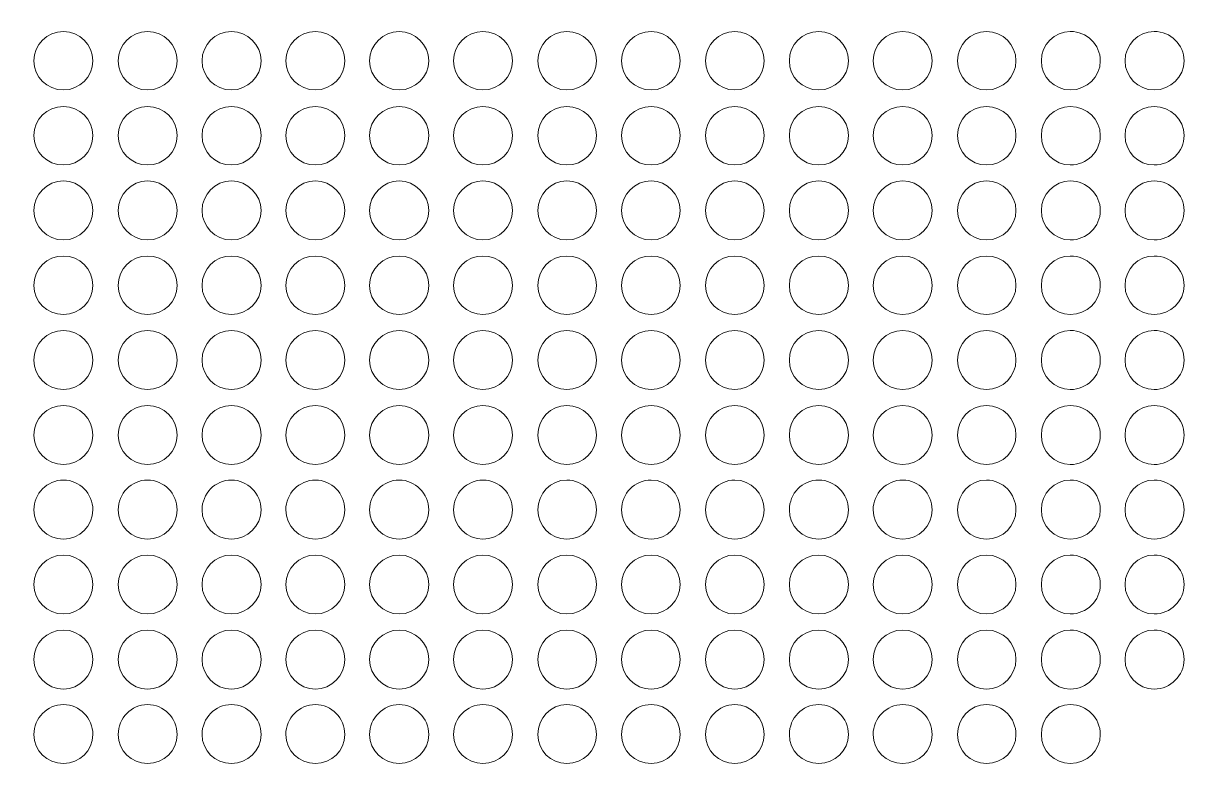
# Model space of a CAD drawing. Header units: inches. Extents: x 243 to 900, y -519 to -86.
# Drawn here: x 572.91 to 607.51, y -394.13 to -372.06 of the extents above; entities that cross this region are included whole.
import ezdxf

# ---------------------------------------------------------------- set-up
doc = ezdxf.new("R2010")
doc.units = ezdxf.units.IN
doc.header["$MEASUREMENT"] = 0
doc.layers.add('Layer 1', color=7, linetype='Continuous')

# ---------------------------------------------------------------- blocks, each defined once
blk = doc.blocks.new('block 3')
at = {"layer": 'Layer 1', "lineweight": 0}
blk.add_open_spline([(898.138, -484.267), (898.138, -494.991), (889.368, -503.763), (878.645, -503.763), (878.645, -503.763), (266.12, -503.763), (266.12, -503.763), (255.397, -503.763), (246.624, -494.991), (246.624, -484.267), (246.624, -484.267), (246.624, -108.507), (246.624, -108.507), (246.624, -97.783), (255.397, -89.011), (266.12, -89.011), (266.12, -89.011), (878.645, -89.011), (878.645, -89.011), (889.368, -89.011), (898.138, -97.783), (898.138, -108.507), (898.138, -108.507), (898.138, -484.267), (898.138, -484.267)], degree=3, knots=[0, 0, 0, 0, 1, 1, 1, 2, 2, 2, 3, 3, 3, 4, 4, 4, 5, 5, 5, 6, 6, 6, 7, 7, 7, 8, 8, 8, 8], dxfattribs=at)
blk = doc.blocks.new('block 2')
at = {"layer": 'Layer 1'}
blk.add_blockref('block 3', (0, 0), dxfattribs=at)
blk = doc.blocks.new('block 255')
at = {"layer": 'Layer 1', "lineweight": 0}
for points in [[(574.961, -373.166), (574.961, -373.638), (574.578, -374.02), (574.091, -374.02), (573.618, -374.02), (573.222, -373.638), (573.222, -373.166), (573.222, -372.677), (573.618, -372.296), (574.091, -372.296), (574.578, -372.296), (574.961, -372.677), (574.961, -373.166)], [(577.447, -373.166), (577.447, -373.638), (577.053, -374.02), (576.577, -374.02), (576.088, -374.02), (575.71, -373.638), (575.71, -373.166), (575.71, -372.677), (576.088, -372.296), (576.577, -372.296), (577.053, -372.296), (577.447, -372.677), (577.447, -373.166)], [(579.921, -373.166), (579.921, -373.638), (579.525, -374.02), (579.049, -374.02), (578.562, -374.02), (578.182, -373.638), (578.182, -373.166), (578.182, -372.677), (578.562, -372.296), (579.049, -372.296), (579.525, -372.296), (579.921, -372.677), (579.921, -373.166)], [(582.391, -373.166), (582.391, -373.638), (581.997, -374.02), (581.524, -374.02), (581.048, -374.02), (580.651, -373.638), (580.651, -373.166), (580.651, -372.677), (581.048, -372.296), (581.524, -372.296), (581.997, -372.296), (582.391, -372.677), (582.391, -373.166)], [(584.865, -373.166), (584.865, -373.638), (584.466, -374.02), (583.993, -374.02), (583.522, -374.02), (583.123, -373.638), (583.123, -373.166), (583.123, -372.677), (583.522, -372.296), (583.993, -372.296), (584.466, -372.296), (584.865, -372.677), (584.865, -373.166)], [(587.334, -373.166), (587.334, -373.638), (586.954, -374.02), (586.465, -374.02), (585.991, -374.02), (585.597, -373.638), (585.597, -373.166), (585.597, -372.677), (585.991, -372.296), (586.465, -372.296), (586.954, -372.296), (587.334, -372.677), (587.334, -373.166)], [(589.809, -373.166), (589.809, -373.638), (589.423, -374.02), (588.937, -374.02), (588.466, -374.02), (588.083, -373.638), (588.083, -373.166), (588.083, -372.677), (588.466, -372.296), (588.937, -372.296), (589.423, -372.296), (589.809, -372.677), (589.809, -373.166)], [(592.276, -373.166), (592.276, -373.638), (591.901, -374.02), (591.425, -374.02), (590.935, -374.02), (590.552, -373.638), (590.552, -373.166), (590.552, -372.677), (590.935, -372.296), (591.425, -372.296), (591.901, -372.296), (592.276, -372.677), (592.276, -373.166)], [(594.753, -373.166), (594.753, -373.638), (594.37, -374.02), (593.897, -374.02), (593.41, -374.02), (593.03, -373.638), (593.03, -373.166), (593.03, -372.677), (593.41, -372.296), (593.897, -372.296), (594.37, -372.296), (594.753, -372.677), (594.753, -373.166)], [(597.241, -373.166), (597.241, -373.638), (596.844, -374.02), (596.369, -374.02), (595.88, -374.02), (595.501, -373.638), (595.501, -373.166), (595.501, -372.677), (595.88, -372.296), (596.369, -372.296), (596.844, -372.296), (597.241, -372.677), (597.241, -373.166)], [(599.71, -373.166), (599.71, -373.638), (599.33, -374.02), (598.841, -374.02), (598.367, -374.02), (597.971, -373.638), (597.971, -373.166), (597.971, -372.677), (598.367, -372.296), (598.841, -372.296), (599.33, -372.296), (599.71, -372.677), (599.71, -373.166)], [(602.182, -373.166), (602.182, -373.638), (601.799, -374.02), (601.31, -374.02), (600.839, -374.02), (600.459, -373.638), (600.459, -373.166), (600.459, -372.677), (600.839, -372.296), (601.31, -372.296), (601.799, -372.296), (602.182, -372.677), (602.182, -373.166)], [(604.67, -373.166), (604.67, -373.638), (604.274, -374.02), (603.785, -374.02), (603.314, -374.02), (602.931, -373.638), (602.931, -373.166), (602.931, -372.677), (603.314, -372.296), (603.785, -372.296), (604.274, -372.296), (604.67, -372.677), (604.67, -373.166)], [(607.14, -373.166), (607.14, -373.638), (606.746, -374.02), (606.257, -374.02), (605.781, -374.02), (605.4, -373.638), (605.4, -373.166), (605.4, -372.677), (605.781, -372.296), (606.257, -372.296), (606.746, -372.296), (607.14, -372.677), (607.14, -373.166)]]:
    blk.add_open_spline(points, degree=3, knots=[0, 0, 0, 0, 1, 1, 1, 2, 2, 2, 3, 3, 3, 4, 4, 4, 4], dxfattribs=at)
blk = doc.blocks.new('block 256')
at = {"layer": 'Layer 1', "lineweight": 0}
for points in [[(574.961, -375.361), (574.961, -375.851), (574.578, -376.233), (574.091, -376.233), (573.618, -376.233), (573.222, -375.851), (573.222, -375.361), (573.222, -374.89), (573.618, -374.509), (574.091, -374.509), (574.578, -374.509), (574.961, -374.89), (574.961, -375.361)], [(577.447, -375.361), (577.447, -375.851), (577.053, -376.233), (576.577, -376.233), (576.088, -376.233), (575.71, -375.851), (575.71, -375.361), (575.71, -374.89), (576.088, -374.509), (576.577, -374.509), (577.053, -374.509), (577.447, -374.89), (577.447, -375.361)], [(579.921, -375.361), (579.921, -375.851), (579.525, -376.233), (579.049, -376.233), (578.562, -376.233), (578.182, -375.851), (578.182, -375.361), (578.182, -374.89), (578.562, -374.509), (579.049, -374.509), (579.525, -374.509), (579.921, -374.89), (579.921, -375.361)], [(582.391, -375.361), (582.391, -375.851), (581.997, -376.233), (581.524, -376.233), (581.048, -376.233), (580.651, -375.851), (580.651, -375.361), (580.651, -374.89), (581.048, -374.509), (581.524, -374.509), (581.997, -374.509), (582.391, -374.89), (582.391, -375.361)], [(584.865, -375.361), (584.865, -375.851), (584.466, -376.233), (583.993, -376.233), (583.522, -376.233), (583.123, -375.851), (583.123, -375.361), (583.123, -374.89), (583.522, -374.509), (583.993, -374.509), (584.466, -374.509), (584.865, -374.89), (584.865, -375.361)], [(587.334, -375.361), (587.334, -375.851), (586.954, -376.233), (586.465, -376.233), (585.991, -376.233), (585.597, -375.851), (585.597, -375.361), (585.597, -374.89), (585.991, -374.509), (586.465, -374.509), (586.954, -374.509), (587.334, -374.89), (587.334, -375.361)], [(589.809, -375.361), (589.809, -375.851), (589.423, -376.233), (588.937, -376.233), (588.466, -376.233), (588.083, -375.851), (588.083, -375.361), (588.083, -374.89), (588.466, -374.509), (588.937, -374.509), (589.423, -374.509), (589.809, -374.89), (589.809, -375.361)], [(592.276, -375.361), (592.276, -375.851), (591.901, -376.233), (591.425, -376.233), (590.935, -376.233), (590.552, -375.851), (590.552, -375.361), (590.552, -374.89), (590.935, -374.509), (591.425, -374.509), (591.901, -374.509), (592.276, -374.89), (592.276, -375.361)], [(594.753, -375.361), (594.753, -375.851), (594.37, -376.233), (593.897, -376.233), (593.41, -376.233), (593.03, -375.851), (593.03, -375.361), (593.03, -374.89), (593.41, -374.509), (593.897, -374.509), (594.37, -374.509), (594.753, -374.89), (594.753, -375.361)], [(597.241, -375.361), (597.241, -375.851), (596.844, -376.233), (596.369, -376.233), (595.88, -376.233), (595.501, -375.851), (595.501, -375.361), (595.501, -374.89), (595.88, -374.509), (596.369, -374.509), (596.844, -374.509), (597.241, -374.89), (597.241, -375.361)], [(599.71, -375.361), (599.71, -375.851), (599.33, -376.233), (598.841, -376.233), (598.367, -376.233), (597.971, -375.851), (597.971, -375.361), (597.971, -374.89), (598.367, -374.509), (598.841, -374.509), (599.33, -374.509), (599.71, -374.89), (599.71, -375.361)], [(602.182, -375.361), (602.182, -375.851), (601.799, -376.233), (601.31, -376.233), (600.839, -376.233), (600.459, -375.851), (600.459, -375.361), (600.459, -374.89), (600.839, -374.509), (601.31, -374.509), (601.799, -374.509), (602.182, -374.89), (602.182, -375.361)], [(604.67, -375.361), (604.67, -375.851), (604.274, -376.233), (603.785, -376.233), (603.314, -376.233), (602.931, -375.851), (602.931, -375.361), (602.931, -374.89), (603.314, -374.509), (603.785, -374.509), (604.274, -374.509), (604.67, -374.89), (604.67, -375.361)], [(607.14, -375.361), (607.14, -375.851), (606.746, -376.233), (606.257, -376.233), (605.781, -376.233), (605.4, -375.851), (605.4, -375.361), (605.4, -374.89), (605.781, -374.509), (606.257, -374.509), (606.746, -374.509), (607.14, -374.89), (607.14, -375.361)]]:
    blk.add_open_spline(points, degree=3, knots=[0, 0, 0, 0, 1, 1, 1, 2, 2, 2, 3, 3, 3, 4, 4, 4, 4], dxfattribs=at)
blk = doc.blocks.new('block 257')
at = {"layer": 'Layer 1', "lineweight": 0}
for points in [[(574.961, -377.576), (574.961, -378.048), (574.578, -378.446), (574.091, -378.446), (573.618, -378.446), (573.222, -378.048), (573.222, -377.576), (573.222, -377.103), (573.618, -376.705), (574.091, -376.705), (574.578, -376.705), (574.961, -377.103), (574.961, -377.576)], [(577.447, -377.576), (577.447, -378.048), (577.053, -378.446), (576.577, -378.446), (576.088, -378.446), (575.71, -378.048), (575.71, -377.576), (575.71, -377.103), (576.088, -376.705), (576.577, -376.705), (577.053, -376.705), (577.447, -377.103), (577.447, -377.576)], [(579.921, -377.576), (579.921, -378.048), (579.525, -378.446), (579.049, -378.446), (578.562, -378.446), (578.182, -378.048), (578.182, -377.576), (578.182, -377.103), (578.562, -376.705), (579.049, -376.705), (579.525, -376.705), (579.921, -377.103), (579.921, -377.576)], [(582.391, -377.576), (582.391, -378.048), (581.997, -378.446), (581.524, -378.446), (581.048, -378.446), (580.651, -378.048), (580.651, -377.576), (580.651, -377.103), (581.048, -376.705), (581.524, -376.705), (581.997, -376.705), (582.391, -377.103), (582.391, -377.576)], [(584.865, -377.576), (584.865, -378.048), (584.466, -378.446), (583.993, -378.446), (583.522, -378.446), (583.123, -378.048), (583.123, -377.576), (583.123, -377.103), (583.522, -376.705), (583.993, -376.705), (584.466, -376.705), (584.865, -377.103), (584.865, -377.576)], [(587.334, -377.576), (587.334, -378.048), (586.954, -378.446), (586.465, -378.446), (585.991, -378.446), (585.597, -378.048), (585.597, -377.576), (585.597, -377.103), (585.991, -376.705), (586.465, -376.705), (586.954, -376.705), (587.334, -377.103), (587.334, -377.576)], [(589.809, -377.576), (589.809, -378.048), (589.423, -378.446), (588.937, -378.446), (588.466, -378.446), (588.083, -378.048), (588.083, -377.576), (588.083, -377.103), (588.466, -376.705), (588.937, -376.705), (589.423, -376.705), (589.809, -377.103), (589.809, -377.576)], [(592.276, -377.576), (592.276, -378.048), (591.901, -378.446), (591.425, -378.446), (590.935, -378.446), (590.552, -378.048), (590.552, -377.576), (590.552, -377.103), (590.935, -376.705), (591.425, -376.705), (591.901, -376.705), (592.276, -377.103), (592.276, -377.576)], [(594.753, -377.576), (594.753, -378.048), (594.37, -378.446), (593.897, -378.446), (593.41, -378.446), (593.03, -378.048), (593.03, -377.576), (593.03, -377.103), (593.41, -376.705), (593.897, -376.705), (594.37, -376.705), (594.753, -377.103), (594.753, -377.576)], [(597.241, -377.576), (597.241, -378.048), (596.844, -378.446), (596.369, -378.446), (595.88, -378.446), (595.501, -378.048), (595.501, -377.576), (595.501, -377.103), (595.88, -376.705), (596.369, -376.705), (596.844, -376.705), (597.241, -377.103), (597.241, -377.576)], [(599.71, -377.576), (599.71, -378.048), (599.33, -378.446), (598.841, -378.446), (598.367, -378.446), (597.971, -378.048), (597.971, -377.576), (597.971, -377.103), (598.367, -376.705), (598.841, -376.705), (599.33, -376.705), (599.71, -377.103), (599.71, -377.576)], [(602.182, -377.576), (602.182, -378.048), (601.799, -378.446), (601.31, -378.446), (600.839, -378.446), (600.459, -378.048), (600.459, -377.576), (600.459, -377.103), (600.839, -376.705), (601.31, -376.705), (601.799, -376.705), (602.182, -377.103), (602.182, -377.576)], [(604.67, -377.576), (604.67, -378.048), (604.274, -378.446), (603.785, -378.446), (603.314, -378.446), (602.931, -378.048), (602.931, -377.576), (602.931, -377.103), (603.314, -376.705), (603.785, -376.705), (604.274, -376.705), (604.67, -377.103), (604.67, -377.576)], [(607.14, -377.576), (607.14, -378.048), (606.746, -378.446), (606.257, -378.446), (605.781, -378.446), (605.4, -378.048), (605.4, -377.576), (605.4, -377.103), (605.781, -376.705), (606.257, -376.705), (606.746, -376.705), (607.14, -377.103), (607.14, -377.576)]]:
    blk.add_open_spline(points, degree=3, knots=[0, 0, 0, 0, 1, 1, 1, 2, 2, 2, 3, 3, 3, 4, 4, 4, 4], dxfattribs=at)
blk = doc.blocks.new('block 258')
at = {"layer": 'Layer 1', "lineweight": 0}
for points in [[(574.961, -379.79), (574.961, -380.262), (574.578, -380.644), (574.091, -380.644), (573.618, -380.644), (573.222, -380.262), (573.222, -379.79), (573.222, -379.301), (573.618, -378.919), (574.091, -378.919), (574.578, -378.919), (574.961, -379.301), (574.961, -379.79)], [(577.447, -379.79), (577.447, -380.262), (577.053, -380.644), (576.577, -380.644), (576.088, -380.644), (575.71, -380.262), (575.71, -379.79), (575.71, -379.301), (576.088, -378.919), (576.577, -378.919), (577.053, -378.919), (577.447, -379.301), (577.447, -379.79)], [(579.921, -379.79), (579.921, -380.262), (579.525, -380.644), (579.049, -380.644), (578.562, -380.644), (578.182, -380.262), (578.182, -379.79), (578.182, -379.301), (578.562, -378.919), (579.049, -378.919), (579.525, -378.919), (579.921, -379.301), (579.921, -379.79)], [(582.391, -379.79), (582.391, -380.262), (581.997, -380.644), (581.524, -380.644), (581.048, -380.644), (580.651, -380.262), (580.651, -379.79), (580.651, -379.301), (581.048, -378.919), (581.524, -378.919), (581.997, -378.919), (582.391, -379.301), (582.391, -379.79)], [(584.865, -379.79), (584.865, -380.262), (584.466, -380.644), (583.993, -380.644), (583.522, -380.644), (583.123, -380.262), (583.123, -379.79), (583.123, -379.301), (583.522, -378.919), (583.993, -378.919), (584.466, -378.919), (584.865, -379.301), (584.865, -379.79)], [(587.334, -379.79), (587.334, -380.262), (586.954, -380.644), (586.465, -380.644), (585.991, -380.644), (585.597, -380.262), (585.597, -379.79), (585.597, -379.301), (585.991, -378.919), (586.465, -378.919), (586.954, -378.919), (587.334, -379.301), (587.334, -379.79)], [(589.809, -379.79), (589.809, -380.262), (589.423, -380.644), (588.937, -380.644), (588.466, -380.644), (588.083, -380.262), (588.083, -379.79), (588.083, -379.301), (588.466, -378.919), (588.937, -378.919), (589.423, -378.919), (589.809, -379.301), (589.809, -379.79)], [(592.276, -379.79), (592.276, -380.262), (591.901, -380.644), (591.425, -380.644), (590.935, -380.644), (590.552, -380.262), (590.552, -379.79), (590.552, -379.301), (590.935, -378.919), (591.425, -378.919), (591.901, -378.919), (592.276, -379.301), (592.276, -379.79)], [(594.753, -379.79), (594.753, -380.262), (594.37, -380.644), (593.897, -380.644), (593.41, -380.644), (593.03, -380.262), (593.03, -379.79), (593.03, -379.301), (593.41, -378.919), (593.897, -378.919), (594.37, -378.919), (594.753, -379.301), (594.753, -379.79)], [(597.241, -379.79), (597.241, -380.262), (596.844, -380.644), (596.369, -380.644), (595.88, -380.644), (595.501, -380.262), (595.501, -379.79), (595.501, -379.301), (595.88, -378.919), (596.369, -378.919), (596.844, -378.919), (597.241, -379.301), (597.241, -379.79)], [(599.71, -379.79), (599.71, -380.262), (599.33, -380.644), (598.841, -380.644), (598.367, -380.644), (597.971, -380.262), (597.971, -379.79), (597.971, -379.301), (598.367, -378.919), (598.841, -378.919), (599.33, -378.919), (599.71, -379.301), (599.71, -379.79)], [(602.182, -379.79), (602.182, -380.262), (601.799, -380.644), (601.31, -380.644), (600.839, -380.644), (600.459, -380.262), (600.459, -379.79), (600.459, -379.301), (600.839, -378.919), (601.31, -378.919), (601.799, -378.919), (602.182, -379.301), (602.182, -379.79)], [(604.67, -379.79), (604.67, -380.262), (604.274, -380.644), (603.785, -380.644), (603.314, -380.644), (602.931, -380.262), (602.931, -379.79), (602.931, -379.301), (603.314, -378.919), (603.785, -378.919), (604.274, -378.919), (604.67, -379.301), (604.67, -379.79)], [(607.14, -379.79), (607.14, -380.262), (606.746, -380.644), (606.257, -380.644), (605.781, -380.644), (605.4, -380.262), (605.4, -379.79), (605.4, -379.301), (605.781, -378.919), (606.257, -378.919), (606.746, -378.919), (607.14, -379.301), (607.14, -379.79)]]:
    blk.add_open_spline(points, degree=3, knots=[0, 0, 0, 0, 1, 1, 1, 2, 2, 2, 3, 3, 3, 4, 4, 4, 4], dxfattribs=at)
blk = doc.blocks.new('block 259')
at = {"layer": 'Layer 1', "lineweight": 0}
for points in [[(574.961, -381.987), (574.961, -382.475), (574.578, -382.856), (574.091, -382.856), (573.618, -382.856), (573.222, -382.475), (573.222, -381.987), (573.222, -381.512), (573.618, -381.116), (574.091, -381.116), (574.578, -381.116), (574.961, -381.512), (574.961, -381.987)], [(577.447, -381.987), (577.447, -382.475), (577.053, -382.856), (576.577, -382.856), (576.088, -382.856), (575.71, -382.475), (575.71, -381.987), (575.71, -381.512), (576.088, -381.116), (576.577, -381.116), (577.053, -381.116), (577.447, -381.512), (577.447, -381.987)], [(579.921, -381.987), (579.921, -382.475), (579.525, -382.856), (579.049, -382.856), (578.562, -382.856), (578.182, -382.475), (578.182, -381.987), (578.182, -381.512), (578.562, -381.116), (579.049, -381.116), (579.525, -381.116), (579.921, -381.512), (579.921, -381.987)], [(582.391, -381.987), (582.391, -382.475), (581.997, -382.856), (581.524, -382.856), (581.048, -382.856), (580.651, -382.475), (580.651, -381.987), (580.651, -381.512), (581.048, -381.116), (581.524, -381.116), (581.997, -381.116), (582.391, -381.512), (582.391, -381.987)], [(584.865, -381.987), (584.865, -382.475), (584.466, -382.856), (583.993, -382.856), (583.522, -382.856), (583.123, -382.475), (583.123, -381.987), (583.123, -381.512), (583.522, -381.116), (583.993, -381.116), (584.466, -381.116), (584.865, -381.512), (584.865, -381.987)], [(587.334, -381.987), (587.334, -382.475), (586.954, -382.856), (586.465, -382.856), (585.991, -382.856), (585.597, -382.475), (585.597, -381.987), (585.597, -381.512), (585.991, -381.116), (586.465, -381.116), (586.954, -381.116), (587.334, -381.512), (587.334, -381.987)], [(589.809, -381.987), (589.809, -382.475), (589.423, -382.856), (588.937, -382.856), (588.466, -382.856), (588.083, -382.475), (588.083, -381.987), (588.083, -381.512), (588.466, -381.116), (588.937, -381.116), (589.423, -381.116), (589.809, -381.512), (589.809, -381.987)], [(592.276, -381.987), (592.276, -382.475), (591.901, -382.856), (591.425, -382.856), (590.935, -382.856), (590.552, -382.475), (590.552, -381.987), (590.552, -381.512), (590.935, -381.116), (591.425, -381.116), (591.901, -381.116), (592.276, -381.512), (592.276, -381.987)], [(594.753, -381.987), (594.753, -382.475), (594.37, -382.856), (593.897, -382.856), (593.41, -382.856), (593.03, -382.475), (593.03, -381.987), (593.03, -381.512), (593.41, -381.116), (593.897, -381.116), (594.37, -381.116), (594.753, -381.512), (594.753, -381.987)], [(597.241, -381.987), (597.241, -382.475), (596.844, -382.856), (596.369, -382.856), (595.88, -382.856), (595.501, -382.475), (595.501, -381.987), (595.501, -381.512), (595.88, -381.116), (596.369, -381.116), (596.844, -381.116), (597.241, -381.512), (597.241, -381.987)], [(599.71, -381.987), (599.71, -382.475), (599.33, -382.856), (598.841, -382.856), (598.367, -382.856), (597.971, -382.475), (597.971, -381.987), (597.971, -381.512), (598.367, -381.116), (598.841, -381.116), (599.33, -381.116), (599.71, -381.512), (599.71, -381.987)], [(602.182, -381.987), (602.182, -382.475), (601.799, -382.856), (601.31, -382.856), (600.839, -382.856), (600.459, -382.475), (600.459, -381.987), (600.459, -381.512), (600.839, -381.116), (601.31, -381.116), (601.799, -381.116), (602.182, -381.512), (602.182, -381.987)], [(604.67, -381.987), (604.67, -382.475), (604.274, -382.856), (603.785, -382.856), (603.314, -382.856), (602.931, -382.475), (602.931, -381.987), (602.931, -381.512), (603.314, -381.116), (603.785, -381.116), (604.274, -381.116), (604.67, -381.512), (604.67, -381.987)], [(607.14, -381.987), (607.14, -382.475), (606.746, -382.856), (606.257, -382.856), (605.781, -382.856), (605.4, -382.475), (605.4, -381.987), (605.4, -381.512), (605.781, -381.116), (606.257, -381.116), (606.746, -381.116), (607.14, -381.512), (607.14, -381.987)]]:
    blk.add_open_spline(points, degree=3, knots=[0, 0, 0, 0, 1, 1, 1, 2, 2, 2, 3, 3, 3, 4, 4, 4, 4], dxfattribs=at)
blk = doc.blocks.new('block 260')
at = {"layer": 'Layer 1', "lineweight": 0}
for points in [[(574.961, -384.199), (574.961, -384.671), (574.578, -385.069), (574.091, -385.069), (573.618, -385.069), (573.222, -384.671), (573.222, -384.199), (573.222, -383.725), (573.618, -383.329), (574.091, -383.329), (574.578, -383.329), (574.961, -383.725), (574.961, -384.199)], [(577.447, -384.199), (577.447, -384.671), (577.053, -385.069), (576.577, -385.069), (576.088, -385.069), (575.71, -384.671), (575.71, -384.199), (575.71, -383.725), (576.088, -383.329), (576.577, -383.329), (577.053, -383.329), (577.447, -383.725), (577.447, -384.199)], [(579.921, -384.199), (579.921, -384.671), (579.525, -385.069), (579.049, -385.069), (578.562, -385.069), (578.182, -384.671), (578.182, -384.199), (578.182, -383.725), (578.562, -383.329), (579.049, -383.329), (579.525, -383.329), (579.921, -383.725), (579.921, -384.199)], [(582.391, -384.199), (582.391, -384.671), (581.997, -385.069), (581.524, -385.069), (581.048, -385.069), (580.651, -384.671), (580.651, -384.199), (580.651, -383.725), (581.048, -383.329), (581.524, -383.329), (581.997, -383.329), (582.391, -383.725), (582.391, -384.199)], [(584.865, -384.199), (584.865, -384.671), (584.466, -385.069), (583.993, -385.069), (583.522, -385.069), (583.123, -384.671), (583.123, -384.199), (583.123, -383.725), (583.522, -383.329), (583.993, -383.329), (584.466, -383.329), (584.865, -383.725), (584.865, -384.199)], [(587.334, -384.199), (587.334, -384.671), (586.954, -385.069), (586.465, -385.069), (585.991, -385.069), (585.597, -384.671), (585.597, -384.199), (585.597, -383.725), (585.991, -383.329), (586.465, -383.329), (586.954, -383.329), (587.334, -383.725), (587.334, -384.199)], [(589.809, -384.199), (589.809, -384.671), (589.423, -385.069), (588.937, -385.069), (588.466, -385.069), (588.083, -384.671), (588.083, -384.199), (588.083, -383.725), (588.466, -383.329), (588.937, -383.329), (589.423, -383.329), (589.809, -383.725), (589.809, -384.199)], [(592.276, -384.199), (592.276, -384.671), (591.901, -385.069), (591.425, -385.069), (590.935, -385.069), (590.552, -384.671), (590.552, -384.199), (590.552, -383.725), (590.935, -383.329), (591.425, -383.329), (591.901, -383.329), (592.276, -383.725), (592.276, -384.199)], [(594.753, -384.199), (594.753, -384.671), (594.37, -385.069), (593.897, -385.069), (593.41, -385.069), (593.03, -384.671), (593.03, -384.199), (593.03, -383.725), (593.41, -383.329), (593.897, -383.329), (594.37, -383.329), (594.753, -383.725), (594.753, -384.199)], [(597.241, -384.199), (597.241, -384.671), (596.844, -385.069), (596.369, -385.069), (595.88, -385.069), (595.501, -384.671), (595.501, -384.199), (595.501, -383.725), (595.88, -383.329), (596.369, -383.329), (596.844, -383.329), (597.241, -383.725), (597.241, -384.199)], [(599.71, -384.199), (599.71, -384.671), (599.33, -385.069), (598.841, -385.069), (598.367, -385.069), (597.971, -384.671), (597.971, -384.199), (597.971, -383.725), (598.367, -383.329), (598.841, -383.329), (599.33, -383.329), (599.71, -383.725), (599.71, -384.199)], [(602.182, -384.199), (602.182, -384.671), (601.799, -385.069), (601.31, -385.069), (600.839, -385.069), (600.459, -384.671), (600.459, -384.199), (600.459, -383.725), (600.839, -383.329), (601.31, -383.329), (601.799, -383.329), (602.182, -383.725), (602.182, -384.199)], [(604.67, -384.199), (604.67, -384.671), (604.274, -385.069), (603.785, -385.069), (603.314, -385.069), (602.931, -384.671), (602.931, -384.199), (602.931, -383.725), (603.314, -383.329), (603.785, -383.329), (604.274, -383.329), (604.67, -383.725), (604.67, -384.199)], [(607.14, -384.199), (607.14, -384.671), (606.746, -385.069), (606.257, -385.069), (605.781, -385.069), (605.4, -384.671), (605.4, -384.199), (605.4, -383.725), (605.781, -383.329), (606.257, -383.329), (606.746, -383.329), (607.14, -383.725), (607.14, -384.199)]]:
    blk.add_open_spline(points, degree=3, knots=[0, 0, 0, 0, 1, 1, 1, 2, 2, 2, 3, 3, 3, 4, 4, 4, 4], dxfattribs=at)
blk = doc.blocks.new('block 261')
at = {"layer": 'Layer 1', "lineweight": 0}
for points in [[(574.961, -386.41), (574.961, -386.882), (574.578, -387.267), (574.091, -387.267), (573.618, -387.267), (573.222, -386.882), (573.222, -386.41), (573.222, -385.924), (573.618, -385.527), (574.091, -385.527), (574.578, -385.527), (574.961, -385.924), (574.961, -386.41)], [(577.447, -386.41), (577.447, -386.882), (577.053, -387.267), (576.577, -387.267), (576.088, -387.267), (575.71, -386.882), (575.71, -386.41), (575.71, -385.924), (576.088, -385.527), (576.577, -385.527), (577.053, -385.527), (577.447, -385.924), (577.447, -386.41)], [(579.921, -386.41), (579.921, -386.882), (579.525, -387.267), (579.049, -387.267), (578.562, -387.267), (578.182, -386.882), (578.182, -386.41), (578.182, -385.924), (578.562, -385.527), (579.049, -385.527), (579.525, -385.527), (579.921, -385.924), (579.921, -386.41)], [(582.391, -386.41), (582.391, -386.882), (581.997, -387.267), (581.524, -387.267), (581.048, -387.267), (580.651, -386.882), (580.651, -386.41), (580.651, -385.924), (581.048, -385.527), (581.524, -385.527), (581.997, -385.527), (582.391, -385.924), (582.391, -386.41)], [(584.865, -386.41), (584.865, -386.882), (584.466, -387.267), (583.993, -387.267), (583.522, -387.267), (583.123, -386.882), (583.123, -386.41), (583.123, -385.924), (583.522, -385.527), (583.993, -385.527), (584.466, -385.527), (584.865, -385.924), (584.865, -386.41)], [(587.334, -386.41), (587.334, -386.882), (586.954, -387.267), (586.465, -387.267), (585.991, -387.267), (585.597, -386.882), (585.597, -386.41), (585.597, -385.924), (585.991, -385.527), (586.465, -385.527), (586.954, -385.527), (587.334, -385.924), (587.334, -386.41)], [(589.809, -386.41), (589.809, -386.882), (589.423, -387.267), (588.937, -387.267), (588.466, -387.267), (588.083, -386.882), (588.083, -386.41), (588.083, -385.924), (588.466, -385.527), (588.937, -385.527), (589.423, -385.527), (589.809, -385.924), (589.809, -386.41)], [(592.276, -386.41), (592.276, -386.882), (591.901, -387.267), (591.425, -387.267), (590.935, -387.267), (590.552, -386.882), (590.552, -386.41), (590.552, -385.924), (590.935, -385.527), (591.425, -385.527), (591.901, -385.527), (592.276, -385.924), (592.276, -386.41)], [(594.753, -386.41), (594.753, -386.882), (594.37, -387.267), (593.897, -387.267), (593.41, -387.267), (593.03, -386.882), (593.03, -386.41), (593.03, -385.924), (593.41, -385.527), (593.897, -385.527), (594.37, -385.527), (594.753, -385.924), (594.753, -386.41)], [(597.241, -386.41), (597.241, -386.882), (596.844, -387.267), (596.369, -387.267), (595.88, -387.267), (595.501, -386.882), (595.501, -386.41), (595.501, -385.924), (595.88, -385.527), (596.369, -385.527), (596.844, -385.527), (597.241, -385.924), (597.241, -386.41)], [(599.71, -386.41), (599.71, -386.882), (599.33, -387.267), (598.841, -387.267), (598.367, -387.267), (597.971, -386.882), (597.971, -386.41), (597.971, -385.924), (598.367, -385.527), (598.841, -385.527), (599.33, -385.527), (599.71, -385.924), (599.71, -386.41)], [(602.182, -386.41), (602.182, -386.882), (601.799, -387.267), (601.31, -387.267), (600.839, -387.267), (600.459, -386.882), (600.459, -386.41), (600.459, -385.924), (600.839, -385.527), (601.31, -385.527), (601.799, -385.527), (602.182, -385.924), (602.182, -386.41)], [(604.67, -386.41), (604.67, -386.882), (604.274, -387.267), (603.785, -387.267), (603.314, -387.267), (602.931, -386.882), (602.931, -386.41), (602.931, -385.924), (603.314, -385.527), (603.785, -385.527), (604.274, -385.527), (604.67, -385.924), (604.67, -386.41)], [(607.14, -386.41), (607.14, -386.882), (606.746, -387.267), (606.257, -387.267), (605.781, -387.267), (605.4, -386.882), (605.4, -386.41), (605.4, -385.924), (605.781, -385.527), (606.257, -385.527), (606.746, -385.527), (607.14, -385.924), (607.14, -386.41)]]:
    blk.add_open_spline(points, degree=3, knots=[0, 0, 0, 0, 1, 1, 1, 2, 2, 2, 3, 3, 3, 4, 4, 4, 4], dxfattribs=at)
blk = doc.blocks.new('block 262')
at = {"layer": 'Layer 1', "lineweight": 0}
for points in [[(574.961, -388.609), (574.961, -389.082), (574.578, -389.478), (574.091, -389.478), (573.618, -389.478), (573.222, -389.082), (573.222, -388.609), (573.222, -388.135), (573.618, -387.739), (574.091, -387.739), (574.578, -387.739), (574.961, -388.135), (574.961, -388.609)], [(577.447, -388.609), (577.447, -389.082), (577.053, -389.478), (576.577, -389.478), (576.088, -389.478), (575.71, -389.082), (575.71, -388.609), (575.71, -388.135), (576.088, -387.739), (576.577, -387.739), (577.053, -387.739), (577.447, -388.135), (577.447, -388.609)], [(579.921, -388.609), (579.921, -389.082), (579.525, -389.478), (579.049, -389.478), (578.562, -389.478), (578.182, -389.082), (578.182, -388.609), (578.182, -388.135), (578.562, -387.739), (579.049, -387.739), (579.525, -387.739), (579.921, -388.135), (579.921, -388.609)], [(582.391, -388.609), (582.391, -389.082), (581.997, -389.478), (581.524, -389.478), (581.048, -389.478), (580.651, -389.082), (580.651, -388.609), (580.651, -388.135), (581.048, -387.739), (581.524, -387.739), (581.997, -387.739), (582.391, -388.135), (582.391, -388.609)], [(584.865, -388.609), (584.865, -389.082), (584.466, -389.478), (583.993, -389.478), (583.522, -389.478), (583.123, -389.082), (583.123, -388.609), (583.123, -388.135), (583.522, -387.739), (583.993, -387.739), (584.466, -387.739), (584.865, -388.135), (584.865, -388.609)], [(587.334, -388.609), (587.334, -389.082), (586.954, -389.478), (586.465, -389.478), (585.991, -389.478), (585.597, -389.082), (585.597, -388.609), (585.597, -388.135), (585.991, -387.739), (586.465, -387.739), (586.954, -387.739), (587.334, -388.135), (587.334, -388.609)], [(589.809, -388.609), (589.809, -389.082), (589.423, -389.478), (588.937, -389.478), (588.466, -389.478), (588.083, -389.082), (588.083, -388.609), (588.083, -388.135), (588.466, -387.739), (588.937, -387.739), (589.423, -387.739), (589.809, -388.135), (589.809, -388.609)], [(592.276, -388.609), (592.276, -389.082), (591.901, -389.478), (591.425, -389.478), (590.935, -389.478), (590.552, -389.082), (590.552, -388.609), (590.552, -388.135), (590.935, -387.739), (591.425, -387.739), (591.901, -387.739), (592.276, -388.135), (592.276, -388.609)], [(594.753, -388.609), (594.753, -389.082), (594.37, -389.478), (593.897, -389.478), (593.41, -389.478), (593.03, -389.082), (593.03, -388.609), (593.03, -388.135), (593.41, -387.739), (593.897, -387.739), (594.37, -387.739), (594.753, -388.135), (594.753, -388.609)], [(597.241, -388.609), (597.241, -389.082), (596.844, -389.478), (596.369, -389.478), (595.88, -389.478), (595.501, -389.082), (595.501, -388.609), (595.501, -388.135), (595.88, -387.739), (596.369, -387.739), (596.844, -387.739), (597.241, -388.135), (597.241, -388.609)], [(599.71, -388.609), (599.71, -389.082), (599.33, -389.478), (598.841, -389.478), (598.367, -389.478), (597.971, -389.082), (597.971, -388.609), (597.971, -388.135), (598.367, -387.739), (598.841, -387.739), (599.33, -387.739), (599.71, -388.135), (599.71, -388.609)], [(602.182, -388.609), (602.182, -389.082), (601.799, -389.478), (601.31, -389.478), (600.839, -389.478), (600.459, -389.082), (600.459, -388.609), (600.459, -388.135), (600.839, -387.739), (601.31, -387.739), (601.799, -387.739), (602.182, -388.135), (602.182, -388.609)], [(604.67, -388.609), (604.67, -389.082), (604.274, -389.478), (603.785, -389.478), (603.314, -389.478), (602.931, -389.082), (602.931, -388.609), (602.931, -388.135), (603.314, -387.739), (603.785, -387.739), (604.274, -387.739), (604.67, -388.135), (604.67, -388.609)], [(607.14, -388.609), (607.14, -389.082), (606.746, -389.478), (606.257, -389.478), (605.781, -389.478), (605.4, -389.082), (605.4, -388.609), (605.4, -388.135), (605.781, -387.739), (606.257, -387.739), (606.746, -387.739), (607.14, -388.135), (607.14, -388.609)]]:
    blk.add_open_spline(points, degree=3, knots=[0, 0, 0, 0, 1, 1, 1, 2, 2, 2, 3, 3, 3, 4, 4, 4, 4], dxfattribs=at)
blk = doc.blocks.new('block 263')
at = {"layer": 'Layer 1', "lineweight": 0}
for points in [[(574.961, -390.822), (574.961, -391.295), (574.578, -391.692), (574.091, -391.692), (573.618, -391.692), (573.222, -391.295), (573.222, -390.822), (573.222, -390.331), (573.618, -389.952), (574.091, -389.952), (574.578, -389.952), (574.961, -390.331), (574.961, -390.822)], [(577.447, -390.822), (577.447, -391.295), (577.053, -391.692), (576.577, -391.692), (576.088, -391.692), (575.71, -391.295), (575.71, -390.822), (575.71, -390.331), (576.088, -389.952), (576.577, -389.952), (577.053, -389.952), (577.447, -390.331), (577.447, -390.822)], [(579.921, -390.822), (579.921, -391.295), (579.525, -391.692), (579.049, -391.692), (578.562, -391.692), (578.182, -391.295), (578.182, -390.822), (578.182, -390.331), (578.562, -389.952), (579.049, -389.952), (579.525, -389.952), (579.921, -390.331), (579.921, -390.822)], [(582.391, -390.822), (582.391, -391.295), (581.997, -391.692), (581.524, -391.692), (581.048, -391.692), (580.651, -391.295), (580.651, -390.822), (580.651, -390.331), (581.048, -389.952), (581.524, -389.952), (581.997, -389.952), (582.391, -390.331), (582.391, -390.822)], [(584.865, -390.822), (584.865, -391.295), (584.466, -391.692), (583.993, -391.692), (583.522, -391.692), (583.123, -391.295), (583.123, -390.822), (583.123, -390.331), (583.522, -389.952), (583.993, -389.952), (584.466, -389.952), (584.865, -390.331), (584.865, -390.822)], [(587.334, -390.822), (587.334, -391.295), (586.954, -391.692), (586.465, -391.692), (585.991, -391.692), (585.597, -391.295), (585.597, -390.822), (585.597, -390.331), (585.991, -389.952), (586.465, -389.952), (586.954, -389.952), (587.334, -390.331), (587.334, -390.822)], [(589.809, -390.822), (589.809, -391.295), (589.423, -391.692), (588.937, -391.692), (588.466, -391.692), (588.083, -391.295), (588.083, -390.822), (588.083, -390.331), (588.466, -389.952), (588.937, -389.952), (589.423, -389.952), (589.809, -390.331), (589.809, -390.822)], [(592.276, -390.822), (592.276, -391.295), (591.901, -391.692), (591.425, -391.692), (590.935, -391.692), (590.552, -391.295), (590.552, -390.822), (590.552, -390.331), (590.935, -389.952), (591.425, -389.952), (591.901, -389.952), (592.276, -390.331), (592.276, -390.822)], [(594.753, -390.822), (594.753, -391.295), (594.37, -391.692), (593.897, -391.692), (593.41, -391.692), (593.03, -391.295), (593.03, -390.822), (593.03, -390.331), (593.41, -389.952), (593.897, -389.952), (594.37, -389.952), (594.753, -390.331), (594.753, -390.822)], [(597.241, -390.822), (597.241, -391.295), (596.844, -391.692), (596.369, -391.692), (595.88, -391.692), (595.501, -391.295), (595.501, -390.822), (595.501, -390.331), (595.88, -389.952), (596.369, -389.952), (596.844, -389.952), (597.241, -390.331), (597.241, -390.822)], [(599.71, -390.822), (599.71, -391.295), (599.33, -391.692), (598.841, -391.692), (598.367, -391.692), (597.971, -391.295), (597.971, -390.822), (597.971, -390.331), (598.367, -389.952), (598.841, -389.952), (599.33, -389.952), (599.71, -390.331), (599.71, -390.822)], [(602.182, -390.822), (602.182, -391.295), (601.799, -391.692), (601.31, -391.692), (600.839, -391.692), (600.459, -391.295), (600.459, -390.822), (600.459, -390.331), (600.839, -389.952), (601.31, -389.952), (601.799, -389.952), (602.182, -390.331), (602.182, -390.822)], [(604.67, -390.822), (604.67, -391.295), (604.274, -391.692), (603.785, -391.692), (603.314, -391.692), (602.931, -391.295), (602.931, -390.822), (602.931, -390.331), (603.314, -389.952), (603.785, -389.952), (604.274, -389.952), (604.67, -390.331), (604.67, -390.822)], [(607.14, -390.822), (607.14, -391.295), (606.746, -391.692), (606.257, -391.692), (605.781, -391.692), (605.4, -391.295), (605.4, -390.822), (605.4, -390.331), (605.781, -389.952), (606.257, -389.952), (606.746, -389.952), (607.14, -390.331), (607.14, -390.822)]]:
    blk.add_open_spline(points, degree=3, knots=[0, 0, 0, 0, 1, 1, 1, 2, 2, 2, 3, 3, 3, 4, 4, 4, 4], dxfattribs=at)
blk = doc.blocks.new('block 264')
at = {"layer": 'Layer 1', "lineweight": 0}
for points in [[(574.961, -393.036), (574.961, -393.508), (574.578, -393.888), (574.091, -393.888), (573.618, -393.888), (573.222, -393.508), (573.222, -393.036), (573.222, -392.547), (573.618, -392.149), (574.091, -392.149), (574.578, -392.149), (574.961, -392.547), (574.961, -393.036)], [(577.447, -393.036), (577.447, -393.508), (577.053, -393.888), (576.577, -393.888), (576.088, -393.888), (575.71, -393.508), (575.71, -393.036), (575.71, -392.547), (576.088, -392.149), (576.577, -392.149), (577.053, -392.149), (577.447, -392.547), (577.447, -393.036)], [(579.921, -393.036), (579.921, -393.508), (579.525, -393.888), (579.049, -393.888), (578.562, -393.888), (578.182, -393.508), (578.182, -393.036), (578.182, -392.547), (578.562, -392.149), (579.049, -392.149), (579.525, -392.149), (579.921, -392.547), (579.921, -393.036)], [(582.391, -393.036), (582.391, -393.508), (581.997, -393.888), (581.524, -393.888), (581.048, -393.888), (580.651, -393.508), (580.651, -393.036), (580.651, -392.547), (581.048, -392.149), (581.524, -392.149), (581.997, -392.149), (582.391, -392.547), (582.391, -393.036)], [(584.865, -393.036), (584.865, -393.508), (584.466, -393.888), (583.993, -393.888), (583.522, -393.888), (583.123, -393.508), (583.123, -393.036), (583.123, -392.547), (583.522, -392.149), (583.993, -392.149), (584.466, -392.149), (584.865, -392.547), (584.865, -393.036)], [(587.334, -393.036), (587.334, -393.508), (586.954, -393.888), (586.465, -393.888), (585.991, -393.888), (585.597, -393.508), (585.597, -393.036), (585.597, -392.547), (585.991, -392.149), (586.465, -392.149), (586.954, -392.149), (587.334, -392.547), (587.334, -393.036)], [(589.809, -393.036), (589.809, -393.508), (589.423, -393.888), (588.937, -393.888), (588.466, -393.888), (588.083, -393.508), (588.083, -393.036), (588.083, -392.547), (588.466, -392.149), (588.937, -392.149), (589.423, -392.149), (589.809, -392.547), (589.809, -393.036)], [(592.276, -393.036), (592.276, -393.508), (591.901, -393.888), (591.425, -393.888), (590.935, -393.888), (590.552, -393.508), (590.552, -393.036), (590.552, -392.547), (590.935, -392.149), (591.425, -392.149), (591.901, -392.149), (592.276, -392.547), (592.276, -393.036)], [(594.753, -393.036), (594.753, -393.508), (594.37, -393.888), (593.897, -393.888), (593.41, -393.888), (593.03, -393.508), (593.03, -393.036), (593.03, -392.547), (593.41, -392.149), (593.897, -392.149), (594.37, -392.149), (594.753, -392.547), (594.753, -393.036)], [(597.241, -393.036), (597.241, -393.508), (596.844, -393.888), (596.369, -393.888), (595.88, -393.888), (595.501, -393.508), (595.501, -393.036), (595.501, -392.547), (595.88, -392.149), (596.369, -392.149), (596.844, -392.149), (597.241, -392.547), (597.241, -393.036)], [(599.71, -393.036), (599.71, -393.508), (599.33, -393.888), (598.841, -393.888), (598.367, -393.888), (597.971, -393.508), (597.971, -393.036), (597.971, -392.547), (598.367, -392.149), (598.841, -392.149), (599.33, -392.149), (599.71, -392.547), (599.71, -393.036)], [(602.182, -393.036), (602.182, -393.508), (601.799, -393.888), (601.31, -393.888), (600.839, -393.888), (600.459, -393.508), (600.459, -393.036), (600.459, -392.547), (600.839, -392.149), (601.31, -392.149), (601.799, -392.149), (602.182, -392.547), (602.182, -393.036)], [(604.67, -393.036), (604.67, -393.508), (604.274, -393.888), (603.785, -393.888), (603.314, -393.888), (602.931, -393.508), (602.931, -393.036), (602.931, -392.547), (603.314, -392.149), (603.785, -392.149), (604.274, -392.149), (604.67, -392.547), (604.67, -393.036)]]:
    blk.add_open_spline(points, degree=3, knots=[0, 0, 0, 0, 1, 1, 1, 2, 2, 2, 3, 3, 3, 4, 4, 4, 4], dxfattribs=at)
blk = doc.blocks.new('block 217')
at = {"layer": 'Layer 1'}
for name in ['block 255', 'block 256', 'block 257', 'block 258', 'block 259', 'block 260', 'block 261', 'block 262', 'block 263', 'block 264']:
    blk.add_blockref(name, (0, 0), dxfattribs=at)
blk = doc.blocks.new('block 149')
at = {"layer": 'Layer 1'}
blk.add_blockref('block 217', (0, 0), dxfattribs=at)
blk = doc.blocks.new('block 4')
at = {"layer": 'Layer 1'}
blk.add_blockref('block 149', (0, 0), dxfattribs=at)

msp = doc.modelspace()

# ---------------------------------------------------------------- linework, layer by layer
at = {"layer": 'Layer 1', "lineweight": 0}
msp.add_open_spline([(771.889, -89.011), (771.889, -89.011), (266.12, -89.011), (266.12, -89.011), (255.397, -89.011), (246.624, -97.783), (246.624, -108.507), (246.624, -108.507), (246.624, -499.044), (246.624, -499.044), (246.624, -509.767), (255.397, -518.54), (266.12, -518.54), (266.12, -518.54), (371.556, -518.54), (371.556, -518.54), (400.967, -304.591), (562.913, -132.915), (771.889, -89.011)], degree=3, knots=[0, 0, 0, 0, 1, 1, 1, 2, 2, 2, 3, 3, 3, 4, 4, 4, 5, 5, 5, 6, 6, 6, 6], dxfattribs=at)

# ---------------------------------------------------------------- block references
at = {"layer": 'Layer 1'}
for name in ['block 2', 'block 4']:
    msp.add_blockref(name, (0, 0), dxfattribs=at)

doc.saveas('drawing.dxf')
